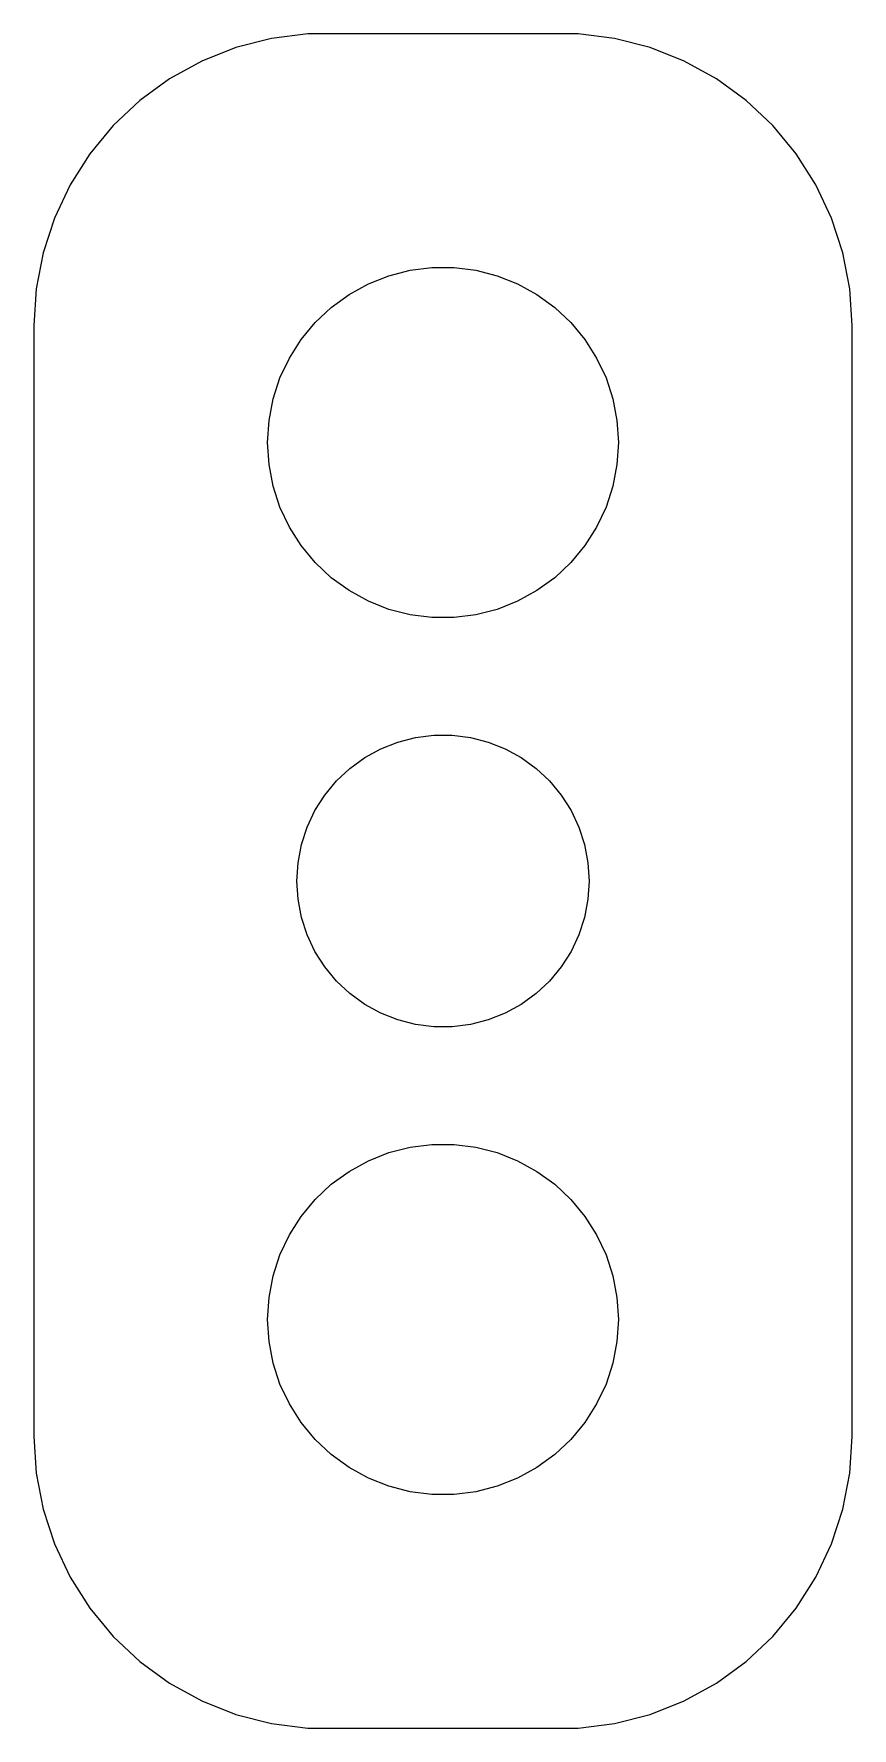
# Model space of a CAD drawing. Header units: metres. Extents: x -7 to 7, y 24.5 to 53.5.
import ezdxf

# ---------------------------------------------------------------- set-up
doc = ezdxf.new("R2010")
doc.units = ezdxf.units.M

msp = doc.modelspace()

# ---------------------------------------------------------------- linework, layer by layer
for p, q in [((-2.9369, 53.4114), (-3.54507, 53.2553)), ((-2.31395, 53.4901), (-2.9369, 53.4114)), ((2.31395, 53.4901), (-2.31395, 53.4901)), ((2.9369, 53.4114), (2.31395, 53.4901)), ((3.54507, 53.2553), (2.9369, 53.4114)), ((-3.54507, 53.2553), (-4.12889, 53.0241)), ((4.12889, 53.0241), (3.54507, 53.2553)), ((-4.12889, 53.0241), (-4.67912, 52.7216)), ((4.67912, 52.7216), (4.12889, 53.0241)), ((-4.67912, 52.7216), (-5.18712, 52.3526)), ((5.18712, 52.3526), (4.67912, 52.7216)), ((-5.18712, 52.3526), (-5.64484, 51.9227)), ((5.64484, 51.9227), (5.18712, 52.3526)), ((-5.64484, 51.9227), (-6.04507, 51.4389)), ((6.04507, 51.4389), (5.64484, 51.9227)), ((-6.04507, 51.4389), (-6.38153, 50.9088)), ((6.38153, 50.9088), (6.04507, 51.4389)), ((-6.38153, 50.9088), (-6.64888, 50.3406)), ((6.64888, 50.3406), (6.38153, 50.9088)), ((-6.64888, 50.3406), (-6.84291, 49.7434)), ((6.84291, 49.7434), (6.64888, 50.3406)), ((-6.84291, 49.7434), (-6.96057, 49.1267)), ((6.96057, 49.1267), (6.84291, 49.7434)), ((-1.27733, 49.2145), (-0.927048, 49.3532)), ((-0.927048, 49.3532), (-0.562134, 49.4469)), ((-0.562134, 49.4469), (-0.18837, 49.4941)), ((-0.18837, 49.4941), (0.18837, 49.4941)), ((0.18837, 49.4941), (0.562134, 49.4469)), ((0.562134, 49.4469), (0.927048, 49.3532)), ((0.927048, 49.3532), (1.27733, 49.2145)), ((-6.96057, 49.1267), (-7, 48.5)), ((-1.91226, 48.8115), (-1.60747, 49.033)), ((-1.60747, 49.033), (-1.27733, 49.2145)), ((1.27733, 49.2145), (1.60747, 49.033)), ((1.60747, 49.033), (1.91226, 48.8115)), ((7, 48.5), (6.96057, 49.1267)), ((-2.1869, 48.5536), (-1.91226, 48.8115)), ((1.91226, 48.8115), (2.1869, 48.5536)), ((-7, 48.5), (-7, 29.5)), ((-2.42705, 48.2634), (-2.1869, 48.5536)), ((2.1869, 48.5536), (2.42705, 48.2634)), ((7, 29.5), (7, 48.5)), ((-2.62891, 47.9453), (-2.42705, 48.2634)), ((2.42705, 48.2634), (2.62891, 47.9453)), ((-2.78932, 47.6044), (-2.62891, 47.9453)), ((2.62891, 47.9453), (2.78932, 47.6044)), ((-2.90575, 47.2461), (-2.78932, 47.6044)), ((2.78932, 47.6044), (2.90575, 47.2461)), ((-2.97633, 46.876), (-2.90575, 47.2461)), ((2.90575, 47.2461), (2.97633, 46.876)), ((-3, 46.5), (-2.97633, 46.876)), ((2.97633, 46.876), (3, 46.5)), ((-2.97633, 46.124), (-3, 46.5)), ((3, 46.5), (2.97633, 46.124)), ((-2.90575, 45.7539), (-2.97633, 46.124)), ((2.97633, 46.124), (2.90575, 45.7539)), ((-2.78932, 45.3956), (-2.90575, 45.7539)), ((2.90575, 45.7539), (2.78932, 45.3956)), ((-2.62891, 45.0547), (-2.78932, 45.3956)), ((2.78932, 45.3956), (2.62891, 45.0547)), ((-2.42705, 44.7366), (-2.62891, 45.0547)), ((2.62891, 45.0547), (2.42705, 44.7366)), ((-2.1869, 44.4464), (-2.42705, 44.7366)), ((2.42705, 44.7366), (2.1869, 44.4464)), ((-1.91226, 44.1884), (-2.1869, 44.4464)), ((2.1869, 44.4464), (1.91226, 44.1884)), ((-1.60747, 43.967), (-1.91226, 44.1884)), ((1.91226, 44.1884), (1.60747, 43.967)), ((-1.27733, 43.7855), (-1.60747, 43.967)), ((-0.927048, 43.6468), (-1.27733, 43.7855)), ((1.27733, 43.7855), (0.927048, 43.6468)), ((1.60747, 43.967), (1.27733, 43.7855)), ((-0.562134, 43.5531), (-0.927048, 43.6468)), ((-0.18837, 43.5059), (-0.562134, 43.5531)), ((0.18837, 43.5059), (-0.18837, 43.5059)), ((0.562134, 43.5531), (0.18837, 43.5059)), ((0.927048, 43.6468), (0.562134, 43.5531)), ((-0.772537, 41.3776), (-0.468445, 41.4557)), ((-0.468445, 41.4557), (-0.156967, 41.4951)), ((-0.156967, 41.4951), (0.156967, 41.4951)), ((0.156967, 41.4951), (0.468445, 41.4557)), ((0.468445, 41.4557), (0.772537, 41.3776)), ((-1.33955, 41.1108), (-1.06444, 41.2621)), ((-1.06444, 41.2621), (-0.772537, 41.3776)), ((0.772537, 41.3776), (1.06444, 41.2621)), ((1.06444, 41.2621), (1.33955, 41.1108)), ((-1.82242, 40.7114), (-1.59355, 40.9263)), ((-1.59355, 40.9263), (-1.33955, 41.1108)), ((1.33955, 41.1108), (1.59355, 40.9263)), ((1.59355, 40.9263), (1.82242, 40.7114)), ((-2.02254, 40.4695), (-1.82242, 40.7114)), ((1.82242, 40.7114), (2.02254, 40.4695)), ((-2.19077, 40.2044), (-2.02254, 40.4695)), ((2.02254, 40.4695), (2.19077, 40.2044)), ((-2.32443, 39.9203), (-2.19077, 40.2044)), ((2.19077, 40.2044), (2.32443, 39.9203)), ((-2.42145, 39.6217), (-2.32443, 39.9203)), ((2.32443, 39.9203), (2.42145, 39.6217)), ((-2.48029, 39.3133), (-2.42145, 39.6217)), ((2.42145, 39.6217), (2.48029, 39.3133)), ((-2.5, 39), (-2.48029, 39.3133)), ((2.48029, 39.3133), (2.5, 39)), ((-2.48029, 38.6867), (-2.5, 39)), ((2.5, 39), (2.48029, 38.6867)), ((-2.42145, 38.3783), (-2.48029, 38.6867)), ((2.48029, 38.6867), (2.42145, 38.3783)), ((-2.32443, 38.0797), (-2.42145, 38.3783)), ((2.42145, 38.3783), (2.32443, 38.0797)), ((-2.19077, 37.7956), (-2.32443, 38.0797)), ((2.32443, 38.0797), (2.19077, 37.7956)), ((-2.02254, 37.5305), (-2.19077, 37.7956)), ((2.19077, 37.7956), (2.02254, 37.5305)), ((-1.82242, 37.2886), (-2.02254, 37.5305)), ((2.02254, 37.5305), (1.82242, 37.2886)), ((-1.59355, 37.0737), (-1.82242, 37.2886)), ((1.82242, 37.2886), (1.59355, 37.0737)), ((-1.33955, 36.8892), (-1.59355, 37.0737)), ((-1.06444, 36.7379), (-1.33955, 36.8892)), ((1.33955, 36.8892), (1.06444, 36.7379)), ((1.59355, 37.0737), (1.33955, 36.8892)), ((-0.772537, 36.6224), (-1.06444, 36.7379)), ((-0.468445, 36.5443), (-0.772537, 36.6224)), ((-0.156967, 36.5049), (-0.468445, 36.5443)), ((0.468445, 36.5443), (0.156967, 36.5049)), ((0.772537, 36.6224), (0.468445, 36.5443)), ((1.06444, 36.7379), (0.772537, 36.6224)), ((0.156967, 36.5049), (-0.156967, 36.5049)), ((-0.562134, 34.4469), (-0.18837, 34.4941)), ((-0.18837, 34.4941), (0.18837, 34.4941)), ((0.18837, 34.4941), (0.562134, 34.4469)), ((-1.60747, 34.033), (-1.27733, 34.2145)), ((-1.27733, 34.2145), (-0.927048, 34.3532)), ((-0.927048, 34.3532), (-0.562134, 34.4469)), ((0.562134, 34.4469), (0.927048, 34.3532)), ((0.927048, 34.3532), (1.27733, 34.2145)), ((1.27733, 34.2145), (1.60747, 34.033)), ((-1.91226, 33.8116), (-1.60747, 34.033)), ((1.60747, 34.033), (1.91226, 33.8116)), ((-2.1869, 33.5536), (-1.91226, 33.8116)), ((1.91226, 33.8116), (2.1869, 33.5536)), ((-2.42705, 33.2634), (-2.1869, 33.5536)), ((2.1869, 33.5536), (2.42705, 33.2634)), ((-2.62891, 32.9453), (-2.42705, 33.2634)), ((2.42705, 33.2634), (2.62891, 32.9453)), ((-2.78932, 32.6044), (-2.62891, 32.9453)), ((2.62891, 32.9453), (2.78932, 32.6044)), ((-2.90575, 32.2461), (-2.78932, 32.6044)), ((2.78932, 32.6044), (2.90575, 32.2461)), ((-2.97633, 31.876), (-2.90575, 32.2461)), ((2.90575, 32.2461), (2.97633, 31.876)), ((-3, 31.5), (-2.97633, 31.876)), ((2.97633, 31.876), (3, 31.5)), ((-2.97633, 31.124), (-3, 31.5)), ((3, 31.5), (2.97633, 31.124)), ((-2.90575, 30.7539), (-2.97633, 31.124)), ((2.97633, 31.124), (2.90575, 30.7539)), ((-2.78932, 30.3956), (-2.90575, 30.7539)), ((2.90575, 30.7539), (2.78932, 30.3956)), ((-2.62891, 30.0547), (-2.78932, 30.3956)), ((2.78932, 30.3956), (2.62891, 30.0547)), ((-2.42705, 29.7366), (-2.62891, 30.0547)), ((2.62891, 30.0547), (2.42705, 29.7366)), ((-2.1869, 29.4464), (-2.42705, 29.7366)), ((2.42705, 29.7366), (2.1869, 29.4464)), ((-7, 29.5), (-6.96057, 28.8733)), ((-1.91226, 29.1885), (-2.1869, 29.4464)), ((2.1869, 29.4464), (1.91226, 29.1885)), ((6.96057, 28.8733), (7, 29.5)), ((-1.60747, 28.967), (-1.91226, 29.1885)), ((1.91226, 29.1885), (1.60747, 28.967)), ((-6.96057, 28.8733), (-6.84291, 28.2566)), ((-1.27733, 28.7855), (-1.60747, 28.967)), ((-0.927048, 28.6468), (-1.27733, 28.7855)), ((1.27733, 28.7855), (0.927048, 28.6468)), ((1.60747, 28.967), (1.27733, 28.7855)), ((6.84291, 28.2566), (6.96057, 28.8733)), ((-0.562134, 28.5531), (-0.927048, 28.6468)), ((-0.18837, 28.5059), (-0.562134, 28.5531)), ((0.18837, 28.5059), (-0.18837, 28.5059)), ((0.562134, 28.5531), (0.18837, 28.5059)), ((0.927048, 28.6468), (0.562134, 28.5531)), ((-6.84291, 28.2566), (-6.64888, 27.6594)), ((6.64888, 27.6594), (6.84291, 28.2566)), ((-6.64888, 27.6594), (-6.38153, 27.0912)), ((6.38153, 27.0912), (6.64888, 27.6594)), ((-6.38153, 27.0912), (-6.04507, 26.5611)), ((6.04507, 26.5611), (6.38153, 27.0912)), ((-6.04507, 26.5611), (-5.64484, 26.0773)), ((5.64484, 26.0773), (6.04507, 26.5611)), ((-5.64484, 26.0773), (-5.18712, 25.6474)), ((5.18712, 25.6474), (5.64484, 26.0773)), ((-5.18712, 25.6474), (-4.67912, 25.2784)), ((4.67912, 25.2784), (5.18712, 25.6474)), ((-4.67912, 25.2784), (-4.12889, 24.9759)), ((4.12889, 24.9759), (4.67912, 25.2784)), ((-4.12889, 24.9759), (-3.54507, 24.7447)), ((3.54507, 24.7447), (4.12889, 24.9759)), ((-3.54507, 24.7447), (-2.9369, 24.5886)), ((2.9369, 24.5886), (3.54507, 24.7447)), ((-2.9369, 24.5886), (-2.31395, 24.5099)), ((-2.31395, 24.5099), (2.31395, 24.5099)), ((2.31395, 24.5099), (2.9369, 24.5886))]:
    msp.add_line(p, q)

doc.saveas('drawing.dxf')
